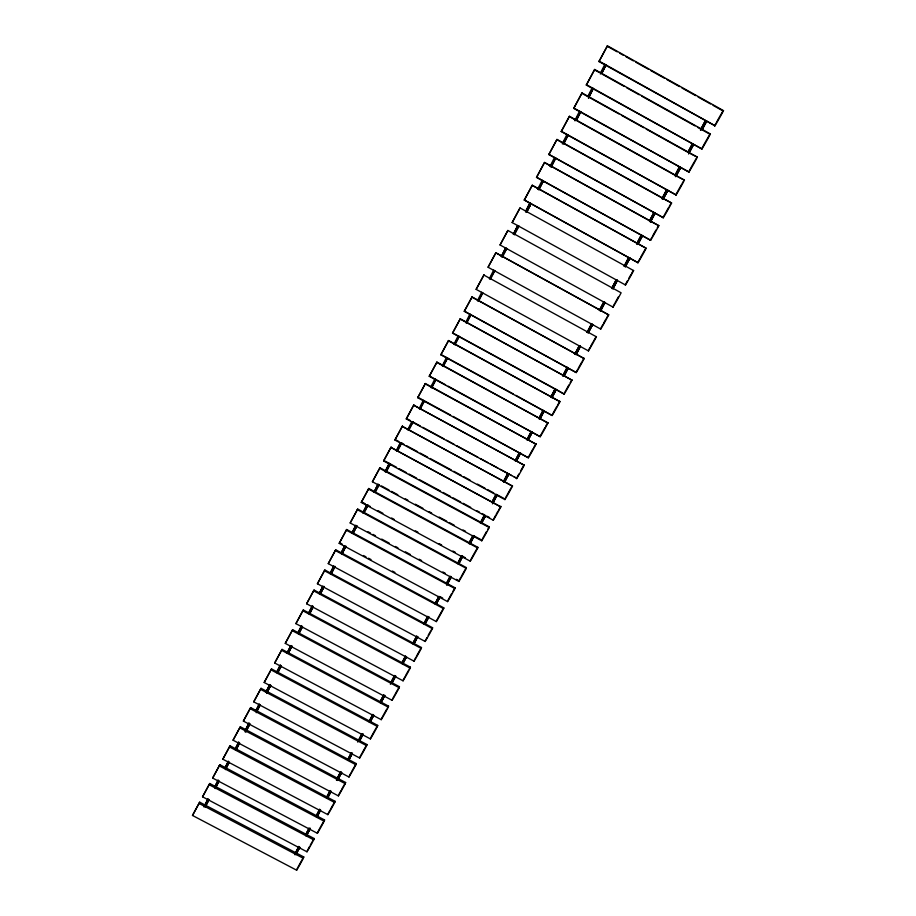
<?xml version="1.0" encoding="UTF-8"?>
<svg xmlns="http://www.w3.org/2000/svg" width="916" height="916" viewBox="0 0 916 916"><rect width="100%" height="100%" fill="white"/><g stroke="black" fill="none" stroke-linecap="round" stroke-linejoin="round"><path stroke-width="1.37" d="M516.613 478.77A23.553 1.992 -61.4 0 0 524.227 465.225L413.677 405.193L406.28 418.921L516.613 478.221A24.285 2.118 -61.4 0 1 518.834 474.076M512.479 486.121L402.261 426.364L394.91 440.012L504.911 499.586A23.461 1.981 -61.5 0 0 512.479 486.121L402.261 426.364M508.815 473.984L504.601 482.16L508.815 473.984L503.857 481.656M504.911 499.586L504.945 498.991A24.194 2.107 -61.5 0 1 506.594 495.877M500.812 506.892L390.914 447.409L383.609 460.954L493.3 520.254A23.381 1.969 -61.6 0 0 500.812 506.892L390.914 447.409M493.3 520.254L493.346 519.612A24.114 2.084 -61.6 0 1 495.556 515.49M489.224 527.513L489.281 526.849L379.968 467.778L379.648 468.305L372.4 481.759L481.759 540.795A23.312 1.946 -61.7 0 0 489.224 527.513L379.648 468.305M481.759 540.795L481.839 540.108A24.034 2.072 -61.7 0 1 486.51 531.566M625.513 285.002L512.147 222.554L520.025 207.943L633.609 270.586A24.743 2.072 -60.6 0 1 625.513 285.002L625.25 284.887A25.545 2.21 -60.6 0 1 627.529 280.639M477.705 547.997L477.797 547.299L368.793 488.491L368.461 489.064L361.248 502.437L470.286 561.199A23.244 1.935 -61.7 0 0 477.705 547.997L368.461 489.064M470.286 561.199L470.389 560.466A23.965 2.061 -61.8 0 1 477.797 547.299M466.267 568.355L466.381 567.611L357.698 509.067L357.343 509.685L350.187 522.967L458.905 581.465A23.186 1.924 -61.8 0 0 466.267 568.355L357.343 509.685M458.733 564.061L462.66 556.333L461.572 555.932L457.691 563.317M458.905 581.465L459.03 580.687L456.534 579.347M454.909 588.576L455.046 587.786L346.683 529.505L346.294 530.169L339.183 543.371L447.58 601.594A23.129 1.912 -61.9 0 0 454.909 588.576L346.294 530.169M447.409 584.271L451.325 576.588L446.745 583.652M447.58 601.594L447.741 600.782A23.85 2.027 -61.9 0 1 451.748 593.408M443.619 608.659L443.779 607.823L335.737 549.818L335.325 550.527L328.26 563.626L436.348 621.598A23.083 1.901 -62 0 0 443.619 608.659L335.325 550.527M436.153 604.354L440.046 596.705L435.501 603.724M436.348 621.598L436.52 620.739A23.805 2.015 -62 0 1 443.779 607.823M524.307 200.054L532.253 185.261L646.181 248.213A24.927 2.084 -60.5 0 1 638.028 262.72L524.307 200.054L532.253 185.261M432.398 628.616L432.592 627.746L324.859 569.992L324.424 570.737L317.405 583.767L425.173 641.475A23.049 1.878 -62.1 0 0 432.398 628.616L324.424 570.737M425.173 641.475L425.379 640.57A23.77 1.992 -62.1 0 1 427.016 637.513M421.257 648.436L421.475 647.532L314.051 590.03L313.593 590.82L306.62 603.758L414.078 661.215A23.015 1.866 -62.1 0 0 421.257 648.436L313.593 590.82M414.078 661.215L414.307 660.276A23.736 1.981 -62.2 0 1 415.933 657.219M410.185 668.142L410.425 667.18L303.31 609.953L302.841 610.777L295.914 623.636L403.063 680.828A22.992 1.855 -62.2 0 0 410.185 668.142L302.841 610.777M403.063 680.828L403.315 679.844A23.713 1.958 -62.3 0 1 404.929 676.798M399.193 687.71L399.445 686.714L292.651 629.727L292.147 630.609L285.265 643.375L392.105 700.316A22.969 1.832 -62.3 0 0 399.193 687.71L292.147 630.609M392.105 700.316L392.38 699.297A23.69 1.946 -62.3 0 1 394.544 695.255M388.258 707.152L388.544 706.122L282.048 649.387L281.533 650.303L274.697 662.989L381.228 719.678A22.946 1.821 -62.3 0 0 388.258 707.152L281.533 650.303M381.228 719.678L381.525 718.613A23.679 1.924 -62.4 0 1 386.586 709.419M377.403 726.468L377.713 725.392L271.525 668.92L270.987 669.871L264.186 682.477L370.408 738.914A22.946 1.798 -62.4 0 0 377.403 726.468L270.987 669.871M370.408 738.914L370.728 737.815A23.679 1.912 -62.5 0 1 377.713 725.392M366.618 745.67L366.95 744.548L261.06 688.317L260.499 689.313L253.743 701.839L359.667 758.024A22.934 1.786 -62.5 0 0 366.618 745.67L260.499 689.313M359.667 758.024L360.011 756.891A23.679 1.889 -62.6 0 1 361.625 753.868M355.9 764.734L356.255 763.589L250.663 707.599L250.079 708.629L243.37 721.075L348.996 777.02A22.934 1.763 -62.5 0 0 355.9 764.734L250.079 708.629M348.996 777.02L349.362 775.852A23.679 1.866 -62.6 0 1 350.965 772.829M345.252 783.684L345.618 782.504L240.335 726.754L239.74 727.831L233.065 740.197L338.393 795.889A22.946 1.752 -62.6 0 0 345.252 783.684L239.74 727.831M338.393 795.889L338.771 794.687A23.69 1.855 -62.7 0 1 340.912 790.691M334.672 802.519L335.061 801.294L230.076 745.796L229.447 746.906L222.828 759.192L327.848 814.645A22.957 1.729 -62.7 0 0 334.672 802.519L229.447 746.906M327.848 814.645L328.26 813.397A23.701 1.832 -62.7 0 1 329.863 810.397M324.15 821.228L324.573 819.969L219.874 764.711L212.649 778.062L317.383 833.285A22.969 1.718 -62.7 0 0 324.15 821.228L219.233 765.856M317.383 833.285L317.806 832.003A23.724 1.809 -62.8 0 1 324.573 819.969M313.707 839.823L314.142 838.518L209.741 783.501L202.539 796.817L306.975 851.8A22.992 1.695 -62.8 0 0 313.707 839.823L209.077 784.691M536.524 177.372L544.562 162.43L658.844 225.679A25.11 2.084 -60.4 0 1 650.635 240.29L536.524 177.372L544.562 162.43M306.975 851.8L307.421 850.483A23.747 1.798 -62.9 0 1 309.539 846.521M303.322 858.292L303.78 856.964L199.677 802.176L192.497 815.458L296.635 870.2A23.015 1.683 -62.8 0 0 303.322 858.292L198.99 803.401M296.635 870.2L297.105 868.849A23.782 1.775 -62.9 0 1 303.78 856.964M548.844 154.541L556.962 139.427L671.6 202.997A25.316 2.095 -60.4 0 1 663.333 217.71L548.844 154.541L556.962 139.427M561.245 131.538L569.443 116.275L684.435 180.143A25.522 2.095 -60.3 0 1 676.111 194.959L561.245 131.538L569.443 116.275M573.725 108.374L582.026 92.951L697.374 157.14A25.74 2.095 -60.2 0 1 688.981 172.059L573.725 108.374L582.026 92.951M586.309 85.051L594.69 69.456L710.392 133.965A25.98 2.095 -60.1 0 1 701.954 148.987L586.309 85.051L594.69 69.456M598.972 61.567L607.434 45.8L723.503 110.63A26.22 2.107 -60 0 1 715.007 125.755L598.972 61.567L607.434 45.8M204.978 805.004L208.092 798.718L203.97 806.973M215.065 786.329L218.203 779.997L214.653 787.119M205.23 807.088L208.974 799.542L204.852 806.069M225.221 767.528L228.382 761.162L224.809 768.306M215.317 788.413L219.096 780.81L214.951 787.382M235.229 749.048L238.629 742.2L239.534 743.002L236.122 749.849M225.473 769.623L229.286 761.963L225.118 768.581M245.511 730.018L248.934 723.113L249.85 723.903L245.843 731.964M255.862 710.862L259.308 703.912L255.679 711.182M205.745 806.057L208.688 800.16M215.249 788.573L218.798 781.462M235.034 749.391L238.629 742.2M226 768.593L228.966 762.639M236.214 749.689L239.213 743.689M266.27 691.591L269.751 684.584L270.678 685.363L267.197 692.37M245.9 731.861L249.507 724.625M256.778 711.652L260.236 704.702L255.988 711.446M276.758 672.184L280.262 665.13L281.201 665.909L277.685 672.962M287.303 652.661L290.841 645.551L287.143 652.948M297.918 633.013L301.49 625.846L302.44 626.613L298.868 633.769M288.242 653.429L291.78 646.318L287.464 653.2M308.612 613.228L312.207 606.014L313.158 606.77L309.562 613.983M319.363 593.316L322.982 586.045L319.226 593.568M330.195 573.279L333.848 565.951L330.069 573.508M320.325 594.072L323.955 586.801L319.547 593.808M341.095 553.104L344.771 545.73L340.97 553.333M331.168 574.023L334.821 566.695M352.065 532.803L355.774 525.372L356.759 526.093L353.049 533.536M342.069 553.848L345.756 546.463L341.302 553.573M363.102 512.365L366.847 504.876L367.992 505.311L363.331 512.8M374.22 491.789L377.987 484.243L378.995 484.953M385.407 471.087L389.208 463.473L390.353 463.943L385.43 471.843M245.328 730.35L248.934 723.113M266.098 691.889L269.751 684.584M256.251 712.705L259.881 705.435M276.586 672.481L280.262 665.13M266.671 693.435L270.323 686.13M277.766 672.825L280.823 666.699M297.769 633.277L301.49 625.846M288.311 653.291L292.009 645.906L287.693 652.776M308.463 613.491L312.207 606.014M298.937 633.643L302.028 627.449M309.631 613.857L313.364 606.392L309.001 613.354M320.394 593.946L324.15 586.435L319.753 593.453M331.226 573.908L335.004 566.351L330.39 573.76M351.95 533.009L355.774 525.372M342.126 553.733L345.927 546.142L341.473 553.241M362.805 512.949L366.847 504.876M353.107 533.433L356.919 525.795L352.442 532.952M373.923 492.361L377.987 484.243M364.099 513.086L367.992 505.311M385.121 471.637L389.208 463.473M375.228 492.51L379.132 484.69L374.461 492.213M396.674 450.237L400.498 442.565L401.643 443.046L396.697 450.981M396.388 450.775L400.498 442.565M386.277 472.095L390.353 463.943M407.826 429.627L411.868 421.52L413.013 422.013L408.055 429.982M397.544 451.245L401.643 443.046M419.23 408.502L423.318 400.326M408.857 430.325L413.013 422.013M430.726 387.239L434.848 378.995L435.901 379.671L430.978 387.548M420.272 409.189L424.463 400.842L419.471 408.834M442.291 365.816L446.447 357.526L447.58 358.053L443.355 366.492M431.78 387.915L435.982 379.522L431.07 387.388M453.947 344.267L458.126 335.897L459.202 336.55L454.279 344.427M465.671 322.558L469.885 314.131L470.973 314.772L466.748 323.211M455.012 344.92L459.26 336.447M477.476 300.7L481.736 292.204M489.373 278.704L493.655 270.14L494.755 270.77L490.461 279.334M478.564 301.341L482.858 292.788L477.82 300.872M501.338 256.549L505.655 247.915L506.777 248.534L502.449 257.167M526.15 210.52L529.917 203.009L531.051 203.615L526.654 212.375L531.04 203.65L525.876 211.94M501.327 256.56L505.655 247.915M525.532 211.756L529.917 203.009M514.506 234.851L518.868 226.149L517.746 225.542L513.384 234.233L517.746 225.542L518.868 226.16L513.727 234.427M537.749 189.154L542.18 180.326L543.325 180.91L538.883 189.749L543.325 180.91L538.104 189.303L543.291 180.967M550.058 166.38L554.524 157.472L555.68 158.056L551.203 166.964L555.68 158.056L550.39 166.575M562.275 143.789L566.947 134.469L568.115 135.041L564.016 143.205M574.79 120.603L579.473 111.294L580.641 111.867L576.508 120.088L580.641 111.867L575.111 120.763M563.592 144.052L568.057 135.144L562.825 143.549M587.912 96.26L592.08 87.959L593.259 88.52L588.496 98.001L593.259 88.52L588.393 96.363M600.575 72.822L604.766 64.463L605.968 65.013L601.766 73.372L605.968 65.013L600.358 74.036M494.755 270.77L489.705 278.876M294.631 854.674L298.822 846.487L299.75 847.334L295.857 854.777M305.578 835.026L309.196 827.972L305.933 834.224M296.36 853.746L299.36 847.895M315.997 816.431L319.627 809.343L320.566 810.168L317.28 816.465M306.711 835.278L310.329 828.224L306.093 834.716M326.474 797.722L330.138 790.588L331.077 791.413L327.768 797.756M317.119 816.694L320.153 810.786M336.412 780.088L340.706 771.719L341.657 772.532L337.5 780.478M327.607 797.996L330.653 792.054M347.645 759.937L351.343 752.734L347.759 759.593M337.535 780.363L341.21 773.196M357.709 742.075L362.049 733.613L358.431 740.529M348.767 760.223L352.465 753.021L348.126 759.685M369.079 721.671L372.823 714.377L369.182 721.339M359.45 741.17L363.16 733.922L358.809 740.632M379.9 702.354L383.667 695.026L384.651 695.817L380.976 702.824M370.201 721.98L373.316 715.911M390.788 682.901L394.578 675.539L395.563 676.317L391.865 683.393M381.022 702.675L384.777 695.347L380.369 702.148M401.758 663.333L405.559 655.925L401.838 663.047M391.911 683.244L395.689 675.871M412.795 643.639L416.62 636.185L417.627 636.952L413.872 644.131L417.719 636.551L413.231 643.479M402.868 663.676L406.04 657.505M423.902 623.807L427.749 616.319L423.959 623.544M435.077 603.85L438.947 596.316L435.134 603.598M425.001 624.174L428.848 616.686L424.326 623.67M446.332 583.767L450.225 576.187L446.378 583.526M436.176 604.239L440.046 596.705M446.779 585.416L451.325 576.588M458.756 563.947L462.66 556.333L458 563.787M457.656 563.546L461.572 555.932L462.614 556.665M468.855 543.577L472.988 535.528L474.041 536.261L470.137 543.715M480.339 523.082L484.495 514.998L485.56 515.719L481.621 523.231M469.954 543.99L474.087 535.952L469.45 543.119M491.892 502.46L496.071 494.331L497.148 495.052L492.51 503.869M481.427 523.517L484.988 516.59M503.514 481.702L507.727 473.515L503.525 481.518M492.98 502.907L497.159 494.777L492.236 502.403M515.227 460.805L519.452 452.573L515.227 460.634M527.009 439.76L531.269 431.482L527.009 439.611M520.54 453.042L516.315 461.275L520.54 453.042L515.548 460.771M538.871 418.578L543.165 410.254L538.86 418.44M532.345 431.974L528.097 440.241L532.345 431.974L527.33 439.749M550.825 397.246L555.13 388.876L556.252 389.563L551.913 397.807L556.207 389.392M544.241 410.757L539.959 419.07L544.241 410.757L539.18 418.589M562.848 375.778L567.187 367.362L568.309 368.026L563.947 376.35L568.252 367.889L563.191 375.984M591.541 323.875L587.156 332.394L591.541 323.875L592.686 324.527L588.244 332.977L592.606 324.436L587.419 332.485M611.785 288.414L616.228 279.792L617.395 280.433L612.884 289.009L617.292 280.376L616.228 279.792L611.716 288.368M604.904 302.486L600.495 311.051L605.007 302.555L603.839 301.914L599.373 310.421L603.839 301.914L605.007 302.555L599.682 310.593M628.708 257.522L624.231 266.19L628.708 257.522L629.887 258.152L625.33 266.796L629.887 258.152L624.586 266.384M636.769 243.816L641.269 235.103L642.448 235.721L637.868 244.435M649.387 221.294L653.909 212.523L655.112 213.13L650.486 221.912M637.822 244.435L642.448 235.721L637.124 243.999M662.096 198.6L666.653 189.784L667.856 190.379L663.195 199.23M650.44 221.924L655.112 213.13L649.753 221.477M674.897 175.757L679.477 166.884L680.691 167.468L675.802 176.742M663.138 199.253L667.856 190.379L662.302 198.829M675.939 176.422L680.691 167.468L675.756 175.162M688.637 153.774L693.618 144.407L692.393 143.823L688.076 151.999L692.393 143.823L693.423 144.499M700.58 129.935L705.4 120.603L706.637 121.175L702.286 129.419M702.217 129.454L706.637 121.175L700.912 130.095M295.593 852.693L298.822 846.487M316.352 815.629L319.627 809.343M306.207 836.308L310.123 828.808L305.887 835.312M326.829 796.931L330.138 790.588M337.145 778.531L340.706 771.719M470.973 314.772L466.015 322.73M348.71 760.406L352.305 753.536L347.965 760.211M359.393 741.33L363.011 734.414L358.648 741.136M379.991 702.034L383.667 695.026M370.156 722.14L373.797 715.178L369.4 721.934M390.88 682.603L394.578 675.539M412.864 643.353L416.62 636.185M402.834 663.825L406.567 656.703L402.09 663.596M424.978 624.311L428.757 617.086L424.234 624.059M469.095 542.97L472.988 535.528M480.556 522.498L484.495 514.998M492.11 501.888L496.071 494.331M550.802 397.132L555.13 388.876M562.813 375.675L567.187 367.362M636.677 243.816L641.269 235.103L642.311 235.721L638.509 241.629M649.948 220.046L653.909 212.523L654.951 213.153M661.982 198.635L666.653 189.784L667.684 190.425M675.195 174.99L679.477 166.884L680.508 167.548M700.431 130.015L705.4 120.603L706.431 121.29M688.695 153.751L693.618 144.407L688.649 152.148M442.554 366.114L447.58 358.053L442.634 365.976M199.677 802.176L192.497 815.458M209.741 783.501L202.539 796.817M219.874 764.711L212.649 778.062M230.076 745.796L222.828 759.192M240.335 726.754L233.065 740.197M250.663 707.599L243.37 721.075M261.06 688.317L253.743 701.839M271.525 668.92L264.186 682.477M282.048 649.387L274.697 662.989M292.651 629.727L285.265 643.375M303.31 609.953L295.914 623.636M314.051 590.03L306.62 603.758M324.859 569.992L317.405 583.767M335.737 549.818L328.26 563.626M346.683 529.505L339.183 543.371M357.698 509.067L350.187 522.967M368.793 488.491L361.248 502.437M379.968 467.778L372.4 481.759M391.212 446.928L383.609 460.954M402.525 425.929L394.91 440.012M413.918 404.803L406.28 418.921M417.719 397.693L425.39 383.529L536.055 444.18A23.656 2.004 -61.3 0 1 528.383 457.817L417.719 397.693L425.39 383.529M429.249 376.316L436.932 362.106L547.963 422.997A23.759 2.015 -61.2 0 1 540.245 436.726L429.249 376.316L436.932 362.106M440.848 354.801L448.565 340.534L559.951 401.666A23.873 2.027 -61.1 0 1 552.176 415.498L440.848 354.801L448.565 340.534M452.527 333.126L460.267 318.825L572.019 380.186A23.999 2.038 -61.1 0 1 564.187 394.109L452.527 333.126L460.267 318.825M464.286 311.314L472.049 296.967L584.168 358.568A24.125 2.038 -61 0 1 576.29 372.583L464.286 311.314L472.049 296.967M476.137 289.353L483.923 274.96L476.137 289.353L588.461 350.92A24.263 2.05 -60.9 0 0 596.396 336.802L596.213 336.561A25.041 2.187 -60.9 0 0 593.831 340.615M488.125 267.163L495.865 252.793L608.716 314.886A24.423 2.061 -60.8 0 1 600.724 329.096L488.056 267.243L495.865 252.793M500.056 244.973L507.876 230.466L621.117 292.811A24.572 2.061 -60.7 0 1 613.079 307.123L500.056 244.973L507.876 230.466M512.159 222.577L520.025 207.943M600.965 73.085L605.865 65.196L604.766 64.463M588.312 96.512L593.167 88.68L592.08 87.959M575.74 119.778L580.572 111.992L579.473 111.294M562.779 143.652L568.057 135.144M526.597 210.772L531.04 203.65M501.659 256.755L506.777 248.534M352.282 533.249L356.759 526.093M308.784 613.743L313.158 606.77M298.307 633.128L301.925 627.368M298.089 633.529L302.44 626.613M277.147 672.298L280.72 666.608M276.907 672.745L281.201 665.909M266.659 691.695L270.22 686.038M256.251 710.965L259.778 705.354M266.407 692.153L270.678 685.363M244.927 731.724L249.85 723.903M235.343 749.654L239.534 743.002M225.405 768.055L228.874 762.547M215.249 786.844L218.695 781.371M205.161 805.508L208.585 800.069M624.472 266.35L629.761 258.129M612.037 288.54L617.395 280.433M587.5 332.588L592.686 324.527M575.237 354.229L580.389 346.237L579.324 345.687L574.916 354.068L579.324 345.687L580.458 346.351L576.05 354.732L580.389 346.237L575.305 354.355M563.134 375.835L568.252 367.889M551.123 397.281L556.252 389.563M539.215 418.784L544.264 410.94M527.341 439.966L532.368 432.18M515.548 461.011L520.551 453.271M503.846 481.919L508.804 474.236M492.213 502.678L497.148 495.052M480.694 523.002L484.885 516.51M480.648 523.299L485.56 515.719M469.404 543.44L474.041 536.261M446.676 584.019L451.256 576.943M435.421 604.102L439.966 597.072M413.127 643.891L417.627 636.952M402.204 663.161L405.925 657.425M391.246 682.718L394.945 677.016M390.388 684.309L395.563 676.317M380.232 702.618L384.651 695.817M369.549 721.453L373.201 715.82M337.523 778.623L341.107 773.104M336.63 780.272L341.657 772.532M326.978 797.435L330.55 791.962M326.794 797.996L331.077 791.413M316.501 816.133L320.05 810.694M316.306 816.717L320.566 810.168M295.754 853.185L299.257 847.804M295.536 853.792L299.75 847.334M716.839 121.702A27.125 2.244 -60 0 1 723.01 110.928L723.503 110.63M701.507 149.194A26.862 2.244 -60 0 1 709.923 134.205L710.392 133.965M697.374 157.14L690.756 153.877M684.435 180.143L677.806 176.811M671.6 202.997L665.016 199.631M651.07 221.592L658.844 225.679M646.181 248.213L645.872 248.19A25.74 2.221 -60.5 0 0 640.673 257.224M633.609 270.586L633.334 270.506A25.545 2.21 -60.6 0 0 631.479 273.632M368.014 531.715L370.511 533.055M372.995 534.394L375.491 535.734M381.732 539.089L389.208 543.119M395.437 546.474L397.933 547.814M405.422 551.844L410.402 554.524M419.127 559.218L421.623 560.558M442.817 571.962L445.313 573.313M339.584 542.673L342.103 544.024M363.48 555.508L365.988 556.859M368.507 558.21L371.026 559.562M392.403 571.057L394.922 572.408M440.195 596.728L442.714 598.079M381.503 485.949L389.025 490.014M391.533 491.365L397.807 494.743M405.33 498.808L407.838 500.159M415.36 504.224L422.894 508.288M429.157 511.678L431.665 513.029M439.188 517.093L446.722 521.147M449.229 522.509L454.244 525.212M463.027 529.952L465.534 531.303M474.305 536.043L480.579 539.432M361.602 501.831L365.358 503.857M367.854 505.197L370.362 506.548M377.861 510.59L382.865 513.292M391.613 518.009L394.12 519.361M415.372 530.811L417.879 532.162M439.13 543.612L441.638 544.963M452.882 551.031L455.389 552.382M462.889 556.424L465.397 557.775M406.532 418.498L410.288 420.536M412.784 421.898L420.295 425.963M422.791 427.325L444.054 438.856M446.561 440.218L454.061 444.294M456.569 445.645L477.831 457.187M480.339 458.538L487.839 462.614M490.346 463.965L497.846 468.042M500.354 469.393L511.609 475.507M514.105 476.858L516.613 478.221M395.185 439.543L398.929 441.569M401.426 442.92L403.922 444.271M406.406 445.623L417.639 451.702M420.135 453.054L427.612 457.107M430.108 458.458L451.313 469.942M453.809 471.293L461.286 475.347M463.782 476.698L470.022 480.076M477.499 484.129L484.988 488.182M487.484 489.533L493.713 492.911M497.457 494.938L503.697 498.315M385.178 461.126L396.491 467.252M399.01 468.603L406.555 472.69M409.074 474.053L416.62 478.129M419.139 479.492L440.516 491.045M443.035 492.407L450.58 496.495M453.099 497.846L460.645 501.934M463.164 503.296L470.71 507.372M476.996 510.773L479.515 512.136M482.034 513.498L484.541 514.849M487.06 516.212L489.579 517.574M436.749 362.392L547.963 422.997M429.444 375.995L445.623 384.8M448.107 386.151L540.245 436.726M425.173 383.861L536.055 444.18M417.948 397.315L450.569 415.04M453.077 416.414L528.383 457.817M413.677 405.193L524.227 465.225M460.141 319.02L572.019 380.186M452.676 332.909L554.065 388.281M556.573 389.644L564.187 394.109M448.405 340.786L559.951 401.666M441.02 354.526L513.407 393.983M515.903 395.346L552.176 415.498M483.843 275.052L596.396 336.802M471.946 297.105L584.168 358.568M464.412 311.142L576.29 372.583M495.819 252.839L608.716 314.886M544.493 162.601L648.597 220.218M536.581 177.235L650.635 240.29M532.207 185.387L644.624 247.492M524.318 199.974L638.028 262.72M570.565 117.248L574.309 119.332M576.805 120.717L675.31 175.425M561.348 131.286L676.111 194.959M556.859 139.667L662.531 198.245M548.924 154.346L663.333 217.71M599.167 61.143L715.007 125.755M594.495 69.856L599.465 72.627M601.938 74.013L624.288 86.47M626.762 87.844L639.185 94.772M641.658 96.157L695.038 125.904M697.511 127.29L709.923 134.205M586.469 84.684L701.954 148.987M581.866 93.295L618.987 113.95M621.46 115.324L643.73 127.713M646.204 129.099L688.271 152.503M573.863 108.065L688.981 172.059M607.216 46.258L617.178 51.823M619.674 53.22L623.407 55.303M625.891 56.689L633.368 60.868M635.853 62.254L648.31 69.204M650.795 70.601L664.489 78.249M666.985 79.635L679.432 86.596M681.916 87.982L695.622 95.63M698.107 97.027L710.553 103.977M713.049 105.363L723.01 110.928M446.447 357.526L447.512 358.19M613.079 307.123L612.85 306.952A25.362 2.198 -60.7 0 1 614.533 303.791M600.724 329.096L600.53 328.878A25.201 2.198 -60.8 0 1 602.797 324.653M588.461 350.92L588.301 350.645A25.041 2.187 -60.9 0 1 589.973 347.496M615.117 302.727A25.362 2.198 -60.7 0 1 618.437 296.818M628.845 278.269A25.545 2.21 -60.6 0 1 630.872 274.697M637.742 262.663A25.74 2.221 -60.5 0 1 640.021 258.415M650.314 240.278A25.946 2.221 -60.4 0 1 652.009 237.107M652.604 236.019A25.946 2.221 -60.4 0 1 655.993 229.985M657.253 227.821A25.946 2.221 -60.4 0 1 658.512 225.702M662.978 217.745A26.152 2.233 -60.3 0 1 668.68 207.405M669.321 206.306A26.152 2.233 -60.3 0 1 670.592 204.131M675.733 195.062A26.381 2.233 -60.2 0 1 681.458 184.654M682.099 183.555A26.381 2.233 -60.2 0 1 683.393 181.357M310.261 845.228A23.747 1.798 -62.9 0 1 312.322 841.575M312.951 840.499A23.747 1.798 -62.9 0 1 314.142 838.518M330.39 809.423A23.701 1.832 -62.7 0 1 332.668 805.347M333.206 804.408A23.701 1.832 -62.7 0 1 335.061 801.294M341.496 789.638A23.69 1.855 -62.7 0 1 345.618 782.504M351.504 771.845A23.679 1.866 -62.6 0 1 356.255 763.589M362.163 752.883A23.679 1.889 -62.6 0 1 366.95 744.548M688.569 172.208A26.621 2.233 -60.1 0 1 694.328 161.754M694.981 160.632A26.621 2.233 -60.1 0 1 696.286 158.411M387.262 708.263A23.679 1.924 -62.4 0 1 388.544 706.122M395.14 694.179A23.69 1.946 -62.3 0 1 399.445 686.714M405.479 675.802A23.713 1.958 -62.3 0 1 408.421 670.558M409.108 669.39A23.713 1.958 -62.3 0 1 410.425 667.18M416.482 656.211A23.736 1.981 -62.2 0 1 421.475 647.532M428.161 635.406A23.77 1.992 -62.1 0 1 430.543 631.193M431.241 630.002A23.77 1.992 -62.1 0 1 432.592 627.746M452.951 591.312A23.85 2.027 -61.9 0 1 455.046 587.786M459.569 579.668A23.908 2.05 -61.9 0 1 460.668 577.607M461.229 576.588A23.908 2.05 -61.9 0 1 466.381 567.611M487.85 529.253A24.034 2.072 -61.7 0 1 489.281 526.849M496.174 514.368A24.114 2.084 -61.6 0 1 498.052 511.036M498.659 509.972A24.114 2.084 -61.6 0 1 500.846 506.273M507.155 494.846A24.194 2.107 -61.5 0 1 512.491 485.549M520.723 470.675A24.285 2.118 -61.4 0 1 524.215 464.698M528.36 457.313A24.389 2.13 -61.3 0 1 533.123 448.622M533.753 447.523A24.389 2.13 -61.3 0 1 536.009 443.699M540.188 436.268A24.503 2.141 -61.2 0 1 544.974 427.532M545.604 426.432A24.503 2.141 -61.2 0 1 547.883 422.562M552.096 415.085A24.617 2.153 -61.1 0 1 556.894 406.303M557.535 405.193A24.617 2.153 -61.1 0 1 559.848 401.277M564.084 393.743A24.743 2.164 -61 0 1 568.905 384.938M570.141 382.796A24.743 2.164 -61 0 1 571.882 379.854M576.153 372.274A24.892 2.175 -61 0 1 577.824 369.125M578.397 368.072A24.892 2.175 -61 0 1 581.649 362.289M582.244 361.259A24.892 2.175 -61 0 1 584.007 358.282M590.557 346.443A25.041 2.187 -60.9 0 1 593.167 341.76M603.438 323.485A25.201 2.198 -60.8 0 1 606.094 318.791M606.69 317.749A25.201 2.198 -60.8 0 1 608.499 314.703M714.526 126.019A27.125 2.244 -60 0 1 716.232 122.813"/></g></svg>
